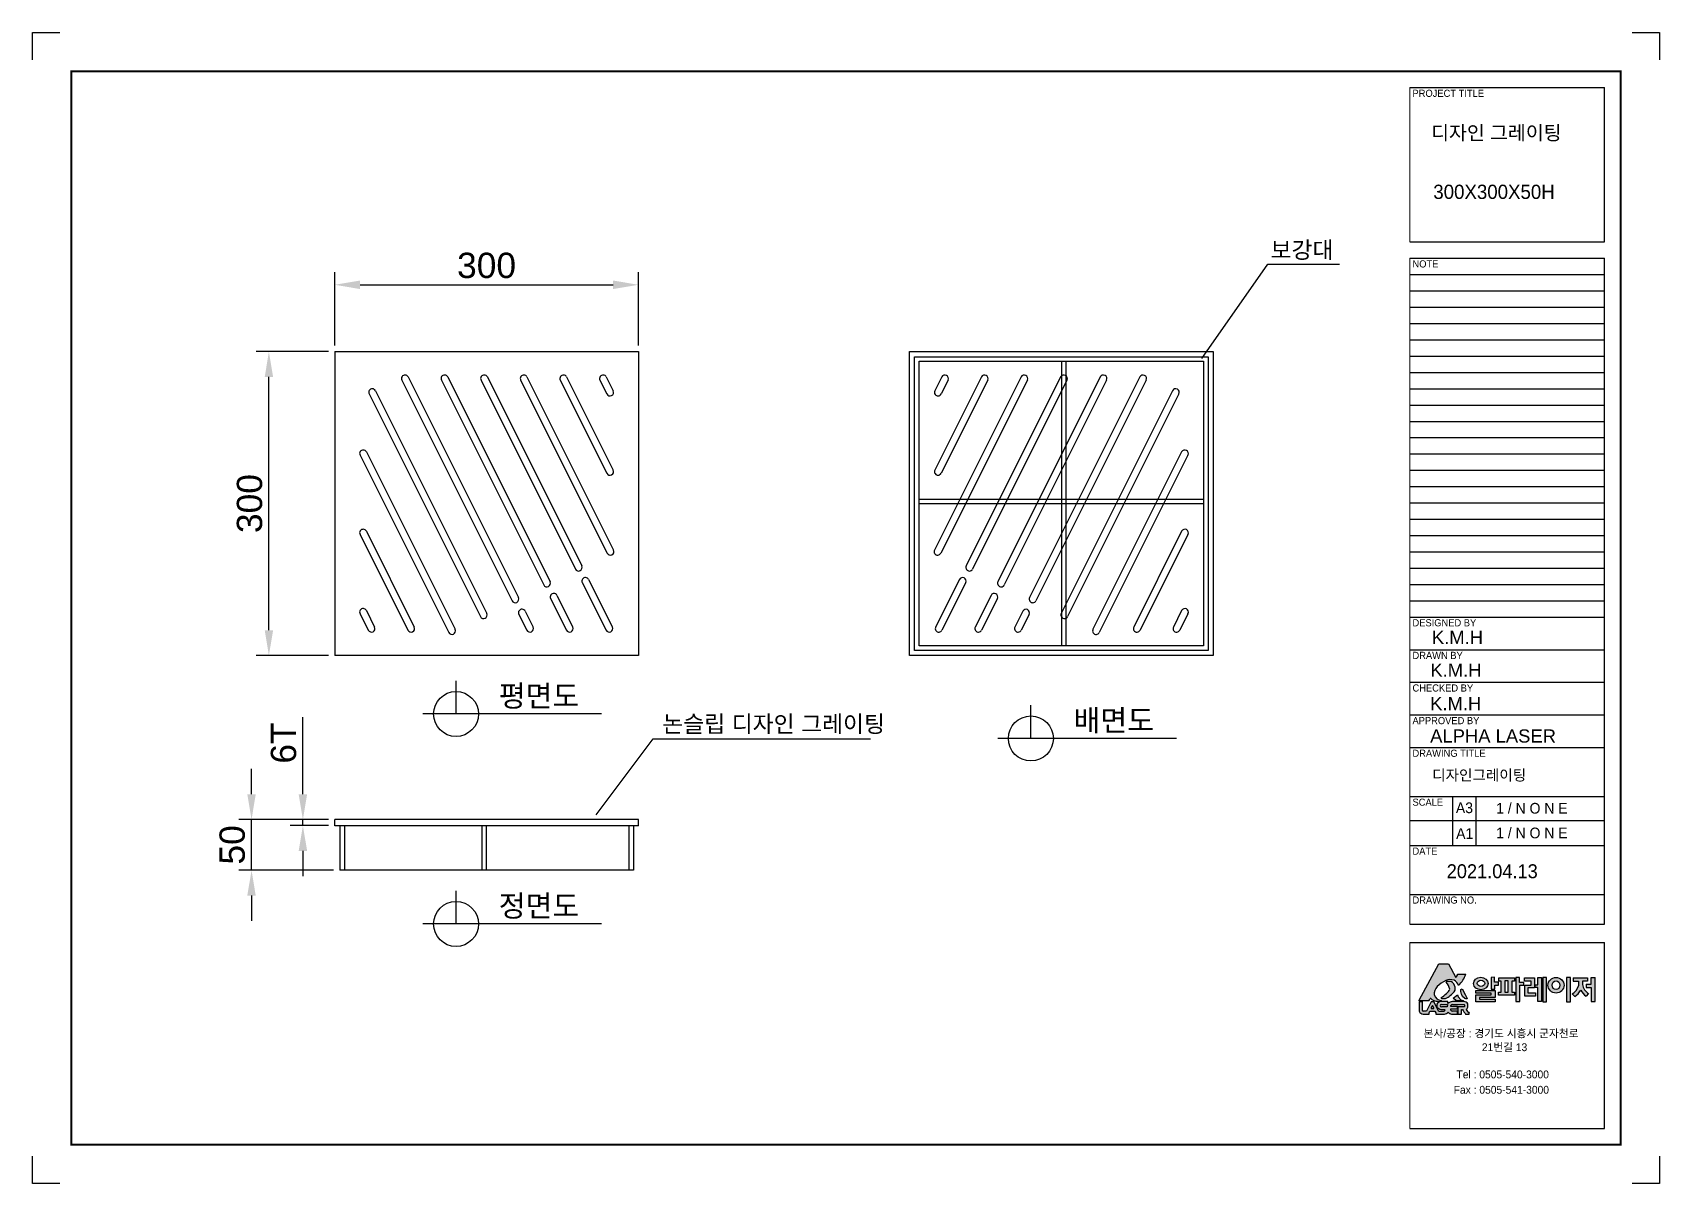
# Model space of a CAD drawing. Header units: millimetres. Extents: x 5919 to 7526, y 1395 to 2531.
import ezdxf
from ezdxf.enums import TextEntityAlignment as Align

# ---------------------------------------------------------------- set-up
doc = ezdxf.new("R2010")
doc.units = ezdxf.units.MM
for name, color, linetype in [('LAYOUT', 7, 'Continuous'), ('TEXT', 7, 'Continuous'), ('압연강', 40, 'Continuous')]:
    doc.layers.add(name, color=color, linetype=linetype)
doc.styles.add('H', font='')
doc.styles.get("Standard").update_dxf_attribs({"font": 'arial.ttf'})
doc.styles.get('H').set_extended_font_data('Dotum')
doc.dimstyles.new('ISO-25', dxfattribs={"dimscale": 10, "dimtxt": 2.5, "dimasz": 2.5, "dimexe": 1.25, "dimexo": 0.625, "dimtad": 1, "dimtxsty": 'Standard', "dimcen": 2.5, "dimadec": 0, "dimazin": 0, "dimtfac": 1, "dimtmove": 0, "dimatfit": 3, "dimfxl": 0, "dimarcsym": 0})

# ---------------------------------------------------------------- blocks, each defined once
blk = doc.blocks.new('*D4')
at = {"color": 0, "lineweight": -2, "transparency": 16777216}
for p, q in [((6135.6, 1778.8), (6135.6, 1803.8)), ((6211.5, 1753.8), (6123.1, 1753.8)), ((6135.6, 1703.8), (6135.6, 1753.8)), ((6216.5, 1703.8), (6123.1, 1703.8)), ((6135.6, 1678.8), (6135.6, 1653.8))]:
    blk.add_line(p, q, dxfattribs=at)
at = {"color": 0, "transparency": 16777216}
for points in [[(6131.4, 1778.8), (6139.7, 1778.8), (6135.6, 1753.8)], [(6131.4, 1678.8), (6139.7, 1678.8), (6135.6, 1703.8)]]:
    blk.add_solid(points, dxfattribs=at)
at = {"layer": 'Defpoints', "color": 0, "transparency": 16777216}
for p in [(6135.6, 1753.8), (6217.7, 1753.8), (6222.7, 1703.8)]:
    blk.add_point(p, dxfattribs=at)
at = {"color": 0, "transparency": 16777216, "insert": (6116.6, 1728.8), "char_height": 25, "attachment_point": 5, "rotation": 90}
blk.add_mtext('50', dxfattribs=at)
blk = doc.blocks.new('*D5')
at = {"color": 0, "lineweight": -2, "transparency": 16777216}
for p, q in [((6186.3, 1778.8), (6186.3, 1855)), ((6211.5, 1753.8), (6173.8, 1753.8)), ((6186.3, 1747.8), (6186.3, 1753.8)), ((6211.5, 1747.8), (6173.8, 1747.8)), ((6186.3, 1722.8), (6186.3, 1697.8))]:
    blk.add_line(p, q, dxfattribs=at)
at = {"color": 0, "transparency": 16777216}
for points in [[(6182.1, 1778.8), (6190.5, 1778.8), (6186.3, 1753.8)], [(6182.1, 1722.8), (6190.5, 1722.8), (6186.3, 1747.8)]]:
    blk.add_solid(points, dxfattribs=at)
at = {"layer": 'Defpoints', "color": 0, "transparency": 16777216}
for p in [(6186.3, 1753.8), (6217.7, 1753.8), (6217.7, 1747.8)]:
    blk.add_point(p, dxfattribs=at)
at = {"color": 0, "transparency": 16777216, "insert": (6167.3, 1829.4), "char_height": 25, "attachment_point": 5, "rotation": 90}
blk.add_mtext('6T', dxfattribs=at)
blk = doc.blocks.new('*D6')
at = {"color": 0, "lineweight": -2, "transparency": 16777216}
for p, q in [((6211.5, 2215.8), (6140.2, 2215.8)), ((6152.7, 1940.8), (6152.7, 2190.8)), ((6211.5, 1915.8), (6140.2, 1915.8))]:
    blk.add_line(p, q, dxfattribs=at)
at = {"color": 0, "transparency": 16777216}
for points in [[(6148.6, 2190.8), (6156.9, 2190.8), (6152.7, 2215.8)], [(6148.6, 1940.8), (6156.9, 1940.8), (6152.7, 1915.8)]]:
    blk.add_solid(points, dxfattribs=at)
at = {"layer": 'Defpoints', "color": 0, "transparency": 16777216}
for p in [(6152.7, 2215.8), (6217.7, 2215.8), (6217.7, 1915.8)]:
    blk.add_point(p, dxfattribs=at)
at = {"color": 0, "transparency": 16777216, "insert": (6133.7, 2065.8), "char_height": 25, "attachment_point": 5, "rotation": 90}
blk.add_mtext('300', dxfattribs=at)
blk = doc.blocks.new('*D7')
at = {"color": 0, "lineweight": -2, "transparency": 16777216}
for p, q in [((6217.7, 2222), (6217.7, 2294.3)), ((6242.7, 2281.8), (6492.7, 2281.8)), ((6517.7, 2222), (6517.7, 2294.3))]:
    blk.add_line(p, q, dxfattribs=at)
at = {"color": 0, "transparency": 16777216}
for points in [[(6242.7, 2286), (6242.7, 2277.6), (6217.7, 2281.8)], [(6492.7, 2286), (6492.7, 2277.6), (6517.7, 2281.8)]]:
    blk.add_solid(points, dxfattribs=at)
at = {"layer": 'Defpoints', "color": 0, "transparency": 16777216}
for p in [(6517.7, 2281.8), (6217.7, 2215.8), (6517.7, 2215.8)]:
    blk.add_point(p, dxfattribs=at)
at = {"color": 0, "transparency": 16777216, "insert": (6367.7, 2300.8), "char_height": 25, "attachment_point": 5}
blk.add_mtext('300', dxfattribs=at)

msp = doc.modelspace()

# ---------------------------------------------------------------- hatches: boundary and pattern name
h = msp.add_hatch(color=256)
h.dxf.hatch_style = 1
h.set_gradient(color1=(255, 0, 0), color2=(255, 159, 127), tint=1)
h.paths.add_polyline_path([(7288.92, 1575.654), (7288.88, 1574.881), (7298.204, 1574.881, 0.21428371), (7299.55, 1577.02, -0.65582827), (7300.192, 1577.198, 0.18566975), (7305.731, 1574.681, 0.14885116), (7310.517, 1574.668, 0.40417411), (7310.655, 1575.191, -0.31673285), (7303.769, 1580.616, -0.22153353), (7306.557, 1588.883, -0.10506606), (7315.166, 1594.881, -0.18522871), (7323.2, 1595.146, -0.19606385), (7327.747, 1590.118, 0.14159657), (7334.78, 1601.187), (7326.777, 1601.27), (7326.612, 1600.195), (7326.005, 1599.202), (7325.066, 1597.961), (7317.81, 1611.421), (7308.088, 1611.501)])
h.paths.add_polyline_path([(7315.718, 1582.233, -0.08302958), (7310.357, 1578.008, 0.23003429), (7310.908, 1577.216, 0.02120436), (7314.893, 1577.259, 0.13784813), (7319.441, 1579.989, 0.05763819), (7324.315, 1585.335, 0.06043638), (7324.262, 1588.428, 0.2375005), (7320.271, 1593.858), (7315.605, 1593.858), (7315.605, 1593.172, -0.12118266), (7319.01, 1586.245, -0.13516742)], flags=17)
h.paths.add_polyline_path([(7327.275, 1578.68), (7326.496, 1580.788), (7322.478, 1577.537, 0.04437814), (7326.024, 1574.697), (7332.118, 1574.943), (7332.118, 1575.188), (7329.973, 1575.88)], flags=17)
h.paths.add_polyline_path([(7331.116, 1580.221), (7331.744, 1579.182), (7333.737, 1577.148), (7334.93, 1576.675), (7336.289, 1576.675), (7336.275, 1577.185), (7334.109, 1581.238), (7331.146, 1586.713), (7329.848, 1586.01), (7329.848, 1584.122), (7330.769, 1581.595)])
h.paths.add_polyline_path([(7293.075, 1564.695, -0.41915539), (7291.846, 1565.82), (7291.846, 1574.111), (7288.865, 1574.111), (7288.865, 1564.552, 0.25445661), (7292.834, 1561.597), (7298.599, 1561.597), (7298.599, 1563.087), (7299.456, 1564.648), (7304.276, 1564.648), (7305.383, 1563.13), (7305.383, 1561.597), (7313.885, 1561.597, 0.1904791), (7317.358, 1563.661, 0.14773497), (7320.788, 1561.747), (7326.579, 1561.747), (7326.579, 1564.691), (7321.257, 1564.691, -0.05244857), (7319.952, 1565.616), (7319.952, 1566.994), (7326.49, 1566.994), (7326.49, 1569.229), (7319.93, 1569.229), (7319.93, 1570.224, -0.04476099), (7321.646, 1571.244), (7333.116, 1571.244, -0.64883607), (7333.359, 1569.018), (7327.124, 1569.018), (7327.124, 1561.66), (7330.466, 1561.66), (7330.466, 1566.434), (7331.608, 1566.434, 0.01692036), (7334.587, 1561.686), (7338.152, 1561.686), (7338.152, 1562.642, -0.02431798), (7335.294, 1566.356, 0.06490835), (7336.935, 1568.522), (7336.935, 1571.842, 0.2290019), (7333.24, 1574.245), (7321.67, 1574.245, 0.12700309), (7317.162, 1572.181), (7317.162, 1574.041), (7309.936, 1574.041, 0.22688985), (7306.335, 1571.484), (7306.335, 1568.753, 0.19348323), (7310.266, 1566.303), (7313.78, 1566.303, 0.03004557), (7314.456, 1565.578, 0.13671569), (7313.273, 1564.485), (7308.241, 1564.485), (7303.28, 1573.861), (7300.617, 1573.861), (7296.092, 1564.695)])
h.paths.add_polyline_path([(7300.731, 1567.213), (7300.731, 1568.163), (7301.847, 1570.375), (7303.201, 1568.047), (7303.201, 1567.213)], flags=16)
h.paths.add_polyline_path([(7310.58, 1571.247), (7316.625, 1571.264), (7316.364, 1568.792), (7310.802, 1568.792, -0.92495809)], flags=16)
edge = h.paths.add_edge_path()
edge.add_ellipse((7349.746, 1591.925), major_axis=(-7.233, -0.098), ratio=0.85059813, start_angle=0, end_angle=360)
edge = h.paths.add_edge_path(flags=16)
edge.add_ellipse((7349.844, 1592.05), major_axis=(-3.673, 0), ratio=0.84336764, start_angle=0, end_angle=360)
h.paths.add_polyline_path([(7363.868, 1585.206), (7344.871, 1585.206), (7344.752, 1582.275), (7359.847, 1582.275), (7359.847, 1580.756), (7344.804, 1580.756), (7344.804, 1573.931), (7363.813, 1573.931), (7363.813, 1576.619), (7348.458, 1576.619), (7348.458, 1578.074), (7363.868, 1578.074)])
h.paths.add_polyline_path([(7359.789, 1586.314), (7363.532, 1586.314), (7363.532, 1590.361), (7367.164, 1590.361), (7367.164, 1593.152), (7363.253, 1593.152), (7363.253, 1598.092), (7359.789, 1598.036)])
h.paths.add_polyline_path([(7369.768, 1594.37), (7369.768, 1583.553), (7367.001, 1583.553), (7367.001, 1580.369), (7383.047, 1580.369), (7383.047, 1583.525), (7380.167, 1583.525), (7380.167, 1594.375), (7382.935, 1594.375), (7382.935, 1597.559), (7367.56, 1597.559), (7367.392, 1594.37)])
h.paths.add_polyline_path([(7373.346, 1594.565), (7376.757, 1594.481), (7376.757, 1583.533), (7373.346, 1583.533)], flags=16)
h.paths.add_polyline_path([(7387.806, 1592.877), (7387.806, 1597.836), (7384.362, 1598.015), (7384.362, 1574.067), (7388.074, 1574.067), (7388.074, 1590.241), (7392.143, 1590.241), (7392.143, 1592.877)])
h.paths.add_polyline_path([(7396.283, 1587.685), (7402.856, 1587.685), (7402.856, 1597.577), (7392.871, 1597.577), (7392.899, 1594.386), (7399.331, 1594.386), (7399.331, 1590.186), (7393.038, 1590.186), (7393.038, 1579.316), (7403.807, 1579.316), (7403.807, 1582.641), (7396.283, 1582.641)])
h.paths.add_polyline_path([(7406.05, 1574.033), (7409.714, 1574.033), (7409.714, 1597.976), (7406.077, 1597.976), (7406.077, 1590.759), (7403.391, 1590.759), (7403.347, 1587.983), (7406.05, 1587.983)])
h.paths.add_polyline_path([(7411.097, 1574.005), (7414.409, 1574.005), (7414.409, 1597.798), (7411.097, 1597.798)])
edge = h.paths.add_edge_path()
edge.add_ellipse((7423.945, 1590.221), major_axis=(-7.923, 0), ratio=0.97440093, start_angle=0, end_angle=360)
edge = h.paths.add_edge_path(flags=16)
edge.add_ellipse((7423.973, 1590.221), major_axis=(0, -4.336), ratio=0.89757008, start_angle=0, end_angle=360)
h.paths.add_polyline_path([(7434.25, 1573.916), (7438.236, 1573.916), (7438.236, 1597.944), (7434.25, 1597.908)])
h.paths.add_polyline_path([(7448.436, 1585.4, 0.12138521), (7453.863, 1579.348), (7456.127, 1581.995, -0.19692761), (7450.008, 1590.949), (7450.008, 1594.36), (7455.102, 1594.36), (7455.102, 1597.594), (7441.006, 1597.594), (7441.006, 1594.43), (7446.139, 1594.43), (7446.139, 1589.603, -0.18109708), (7439.913, 1581.715), (7442.483, 1579.103, 0.10922561)])
h.paths.add_polyline_path([(7462.519, 1597.984), (7458.732, 1597.984), (7458.732, 1591.185), (7453.737, 1591.185), (7453.737, 1588.053), (7458.658, 1588.053), (7458.658, 1574.123), (7462.519, 1574.123)])

# ---------------------------------------------------------------- linework, layer by layer
for p, q in [((5919.278, 2530.828), (5946.332, 2530.828)), ((5919.278, 2503.774), (5919.278, 2530.828)), ((7499.069, 2530.828), (7526.123, 2530.828)), ((7526.123, 2530.828), (7526.123, 2503.774)), ((7279.627, 2476.466), (7471.761, 2476.466)), ((7471.761, 2324.112), (7471.761, 2476.466)), ((7279.627, 2324.112), (7471.761, 2324.112)), ((7279.627, 2308.009), (7471.761, 2308.009)), ((7471.761, 1650.457), (7471.761, 2308.009)), ((7279.627, 2291.905), (7471.761, 2291.905)), ((7279.627, 2275.801), (7471.761, 2275.801)), ((7279.627, 2259.698), (7471.761, 2259.698)), ((7279.627, 2243.594), (7471.761, 2243.594)), ((7279.627, 2227.491), (7471.761, 2227.491)), ((6217.727, 2215.786), (6517.727, 2215.786)), ((6217.727, 2215.786), (6217.727, 1915.786)), ((6517.727, 2215.786), (6517.727, 1915.786)), ((6935.449, 2206.286), (6935.449, 1925.286)), ((6939.949, 2206.286), (6939.949, 1925.286)), ((7279.627, 2211.387), (7471.761, 2211.387)), ((7279.627, 2195.283), (7471.761, 2195.283)), ((7279.627, 2179.18), (7471.761, 2179.18)), ((7279.627, 2163.076), (7471.761, 2163.076)), ((7279.627, 2146.973), (7471.761, 2146.973)), ((7279.627, 2130.869), (7471.761, 2130.869)), ((7279.627, 2114.766), (7471.761, 2114.766)), ((7279.627, 2098.662), (7471.761, 2098.662)), ((7279.627, 2082.558), (7471.761, 2082.558)), ((6794.949, 2070.286), (7075.949, 2070.286)), ((6794.949, 2065.786), (7075.949, 2065.786)), ((7279.627, 2066.455), (7471.761, 2066.455)), ((7279.627, 2050.351), (7471.761, 2050.351)), ((7279.627, 2034.248), (7471.761, 2034.248)), ((7279.627, 2018.144), (7471.761, 2018.144)), ((7279.627, 2002.04), (7471.761, 2002.04)), ((7279.627, 1985.937), (7471.761, 1985.937)), ((7279.627, 1969.833), (7471.761, 1969.833)), ((7279.627, 1953.73), (7471.761, 1953.73)), ((6517.727, 1915.786), (6217.727, 1915.786)), ((7279.627, 1921.523), (7471.761, 1921.523)), ((6337.594, 1858.046), (6337.594, 1890.817)), ((7279.627, 1889.315), (7471.761, 1889.315)), ((6905.316, 1833.894), (6905.316, 1866.665)), ((6481.236, 1858.046), (6304.823, 1858.046)), ((7279.627, 1857.108), (7471.761, 1857.108)), ((7048.958, 1833.894), (6872.545, 1833.894)), ((7279.627, 1824.901), (7471.761, 1824.901)), ((7279.627, 1776.59), (7471.761, 1776.59)), ((7321.742, 1776.59), (7321.742, 1728.279)), ((7344.836, 1776.59), (7344.836, 1728.279)), ((6517.727, 1753.754), (6217.727, 1753.754)), ((6217.727, 1747.754), (6217.727, 1753.754)), ((6517.727, 1747.754), (6517.727, 1753.754)), ((7471.761, 1752.435), (7279.627, 1752.435)), ((6517.727, 1747.754), (6217.727, 1747.754)), ((6222.727, 1747.754), (6222.727, 1703.754)), ((6227.227, 1747.754), (6227.227, 1703.754)), ((6363.227, 1703.754), (6363.227, 1747.754)), ((6367.727, 1703.754), (6367.727, 1747.754)), ((6508.227, 1747.754), (6508.227, 1703.754)), ((6512.727, 1747.754), (6512.727, 1703.754)), ((7279.627, 1728.279), (7471.761, 1728.279)), ((6512.727, 1703.754), (6222.727, 1703.754)), ((6337.594, 1650.726), (6337.594, 1683.497)), ((7279.627, 1679.969), (7471.761, 1679.969)), ((6481.236, 1650.726), (6304.823, 1650.726)), ((7279.627, 1650.457), (7471.761, 1650.457)), ((7279.627, 1632.472), (7471.761, 1632.472)), ((7471.761, 1448.92), (7471.761, 1632.472)), ((7288.92, 1575.654), (7308.088, 1611.501)), ((7308.088, 1611.501), (7317.81, 1611.421)), ((7317.81, 1611.421), (7325.066, 1597.961)), ((7320.271, 1593.858), (7315.605, 1593.858)), ((7315.605, 1593.858), (7315.605, 1593.172)), ((7325.066, 1597.961), (7326.005, 1599.202)), ((7326.005, 1599.202), (7326.612, 1600.195)), ((7326.612, 1600.195), (7326.777, 1601.27)), ((7326.777, 1601.27), (7334.78, 1601.187)), ((7363.253, 1598.092), (7359.789, 1598.036)), ((7359.789, 1598.036), (7359.789, 1586.314)), ((7363.253, 1593.152), (7363.253, 1598.092)), ((7367.164, 1593.152), (7363.253, 1593.152)), ((7367.164, 1590.361), (7367.164, 1593.152)), ((7367.392, 1594.37), (7367.56, 1597.559)), ((7369.768, 1594.37), (7367.392, 1594.37)), ((7367.56, 1597.559), (7382.935, 1597.559)), ((7369.768, 1583.553), (7369.768, 1594.37)), ((7373.346, 1594.565), (7373.346, 1583.533)), ((7376.757, 1594.481), (7373.346, 1594.565)), ((7376.757, 1583.533), (7376.757, 1594.481)), ((7382.935, 1594.375), (7380.167, 1594.375)), ((7380.167, 1594.375), (7380.167, 1583.525)), ((7382.935, 1597.559), (7382.935, 1594.375)), ((7384.362, 1598.015), (7384.362, 1574.067)), ((7387.806, 1597.836), (7384.362, 1598.015)), ((7387.806, 1592.877), (7387.806, 1597.836)), ((7392.143, 1592.877), (7387.806, 1592.877)), ((7392.143, 1590.241), (7392.143, 1592.877)), ((7392.871, 1597.577), (7402.856, 1597.577)), ((7392.899, 1594.386), (7392.871, 1597.577)), ((7399.331, 1594.386), (7392.899, 1594.386)), ((7399.331, 1590.186), (7399.331, 1594.386)), ((7402.856, 1597.577), (7402.856, 1587.685)), ((7406.077, 1590.759), (7406.077, 1597.976)), ((7406.077, 1597.976), (7409.714, 1597.976)), ((7409.714, 1597.976), (7409.714, 1574.033)), ((7411.097, 1597.798), (7411.097, 1574.005)), ((7414.409, 1597.798), (7411.097, 1597.798)), ((7414.409, 1574.005), (7414.409, 1597.798)), ((7438.236, 1597.944), (7434.25, 1597.908)), ((7434.25, 1597.908), (7434.25, 1573.916)), ((7438.236, 1573.916), (7438.236, 1597.944)), ((7441.006, 1597.594), (7455.102, 1597.594)), ((7441.006, 1597.594), (7441.006, 1594.43)), ((7441.006, 1594.43), (7446.139, 1594.43)), ((7446.139, 1594.43), (7446.139, 1589.603)), ((7455.102, 1594.36), (7450.008, 1594.36)), ((7450.008, 1594.36), (7450.008, 1590.949)), ((7453.737, 1591.185), (7453.737, 1588.053)), ((7453.737, 1591.185), (7458.732, 1591.185)), ((7455.102, 1597.594), (7455.102, 1594.36)), ((7458.732, 1591.185), (7458.732, 1597.984)), ((7458.732, 1597.984), (7462.519, 1597.984)), ((7462.519, 1574.123), (7462.519, 1597.984)), ((7288.88, 1574.881), (7288.92, 1575.654)), ((7298.204, 1574.881), (7288.88, 1574.881)), ((7322.478, 1577.537), (7326.496, 1580.788)), ((7332.118, 1574.943), (7326.024, 1574.697)), ((7326.496, 1580.788), (7327.275, 1578.68)), ((7327.275, 1578.68), (7329.973, 1575.88)), ((7329.848, 1586.01), (7331.146, 1586.713)), ((7329.848, 1584.122), (7329.848, 1586.01)), ((7330.769, 1581.595), (7329.848, 1584.122)), ((7329.973, 1575.88), (7332.118, 1575.188)), ((7331.116, 1580.221), (7330.769, 1581.595)), ((7331.744, 1579.182), (7331.116, 1580.221)), ((7331.167, 1586.675), (7334.109, 1581.238)), ((7333.737, 1577.148), (7331.744, 1579.182)), ((7332.118, 1575.188), (7332.118, 1574.943)), ((7334.93, 1576.675), (7333.737, 1577.148)), ((7334.109, 1581.238), (7336.275, 1577.185)), ((7336.289, 1576.675), (7334.93, 1576.675)), ((7336.275, 1577.185), (7336.289, 1576.675)), ((7344.752, 1582.275), (7344.871, 1585.206)), ((7359.847, 1582.275), (7344.752, 1582.275)), ((7344.804, 1573.931), (7344.804, 1580.756)), ((7344.804, 1580.756), (7359.847, 1580.756)), ((7344.871, 1585.206), (7363.868, 1585.206)), ((7363.868, 1578.074), (7348.458, 1578.074)), ((7348.458, 1578.074), (7348.458, 1576.619)), ((7348.458, 1576.619), (7363.813, 1576.619)), ((7359.789, 1586.314), (7363.532, 1586.314)), ((7359.847, 1580.756), (7359.847, 1582.275)), ((7363.532, 1586.314), (7363.532, 1590.361)), ((7363.532, 1590.361), (7367.164, 1590.361)), ((7363.813, 1576.619), (7363.813, 1573.931)), ((7363.868, 1585.206), (7363.868, 1578.074)), ((7367.001, 1580.369), (7367.001, 1583.553)), ((7367.001, 1583.553), (7369.768, 1583.553)), ((7383.047, 1580.369), (7367.001, 1580.369)), ((7373.346, 1583.533), (7376.757, 1583.533)), ((7380.167, 1583.525), (7383.047, 1583.525)), ((7383.047, 1583.525), (7383.047, 1580.369)), ((7388.074, 1574.067), (7388.074, 1590.241)), ((7388.074, 1590.241), (7392.143, 1590.241)), ((7393.038, 1579.316), (7393.038, 1590.186)), ((7393.038, 1590.186), (7399.331, 1590.186)), ((7403.807, 1579.316), (7393.038, 1579.316)), ((7402.856, 1587.685), (7396.283, 1587.685)), ((7396.283, 1587.685), (7396.283, 1582.641)), ((7396.283, 1582.641), (7403.807, 1582.641)), ((7403.347, 1587.983), (7403.391, 1590.759)), ((7406.05, 1587.983), (7403.347, 1587.983)), ((7403.391, 1590.759), (7406.077, 1590.759)), ((7403.807, 1582.641), (7403.807, 1579.316)), ((7406.05, 1574.033), (7406.05, 1587.983)), ((7439.913, 1581.715), (7442.483, 1579.103)), ((7453.737, 1588.053), (7458.658, 1588.053)), ((7456.127, 1581.995), (7453.863, 1579.348)), ((7458.658, 1588.053), (7458.658, 1574.123)), ((7288.865, 1574.111), (7291.846, 1574.111)), ((7288.865, 1574.111), (7288.865, 1564.552)), ((7291.846, 1574.111), (7291.846, 1565.82)), ((7292.834, 1561.597), (7298.599, 1561.597)), ((7296.092, 1564.695), (7292.952, 1564.695)), ((7300.617, 1573.861), (7296.092, 1564.695)), ((7298.599, 1563.087), (7299.456, 1564.648)), ((7298.599, 1561.597), (7298.599, 1563.087)), ((7299.456, 1564.648), (7304.276, 1564.648)), ((7303.28, 1573.861), (7300.617, 1573.861)), ((7301.847, 1570.375), (7300.731, 1568.163)), ((7300.731, 1568.163), (7300.731, 1567.213)), ((7300.731, 1567.213), (7303.201, 1567.213)), ((7303.201, 1568.047), (7301.847, 1570.375)), ((7303.201, 1567.213), (7303.201, 1568.047)), ((7308.241, 1564.485), (7303.28, 1573.861)), ((7304.276, 1564.648), (7305.383, 1563.13)), ((7305.383, 1563.13), (7305.383, 1561.597)), ((7305.383, 1561.597), (7313.885, 1561.597)), ((7306.335, 1571.484), (7306.335, 1568.753)), ((7313.273, 1564.485), (7308.241, 1564.485)), ((7317.162, 1574.041), (7309.936, 1574.041)), ((7310.266, 1566.303), (7313.78, 1566.303)), ((7310.58, 1571.247), (7316.625, 1571.264)), ((7316.364, 1568.792), (7310.771, 1568.792)), ((7316.625, 1571.264), (7316.364, 1568.792)), ((7317.162, 1572.181), (7317.162, 1574.041)), ((7319.93, 1569.229), (7319.93, 1570.224)), ((7326.49, 1569.229), (7319.93, 1569.229)), ((7319.952, 1565.616), (7319.952, 1566.994)), ((7319.952, 1566.994), (7326.49, 1566.994)), ((7320.788, 1561.747), (7326.579, 1561.747)), ((7326.579, 1564.691), (7321.257, 1564.691)), ((7321.646, 1571.244), (7333.116, 1571.244)), ((7333.24, 1574.245), (7321.67, 1574.245)), ((7326.49, 1566.994), (7326.49, 1569.229)), ((7326.579, 1561.747), (7326.579, 1564.691)), ((7333.359, 1569.018), (7327.124, 1569.018)), ((7327.124, 1569.018), (7327.124, 1561.66)), ((7327.124, 1561.66), (7330.466, 1561.66)), ((7330.466, 1561.66), (7330.466, 1566.434)), ((7330.466, 1566.434), (7331.608, 1566.434)), ((7334.587, 1561.686), (7338.152, 1561.686)), ((7336.935, 1568.522), (7336.935, 1571.842)), ((7338.152, 1561.686), (7338.152, 1562.642)), ((7363.813, 1573.931), (7344.804, 1573.931)), ((7384.362, 1574.067), (7388.074, 1574.067)), ((7409.714, 1574.033), (7406.05, 1574.033)), ((7411.097, 1574.005), (7414.409, 1574.005)), ((7434.25, 1573.916), (7438.236, 1573.916)), ((7458.658, 1574.123), (7462.519, 1574.123)), ((7279.627, 1448.92), (7471.761, 1448.92)), ((5919.278, 1394.559), (5919.278, 1421.613)), ((7526.123, 1421.613), (7526.123, 1394.559)), ((5946.332, 1394.559), (5919.278, 1394.559)), ((7526.123, 1394.559), (7499.069, 1394.559))]:
    msp.add_line(p, q)
at = {"color": 0, "lineweight": 20}
for p, q in [((7279.627, 2324.112), (7279.627, 2476.466)), ((7279.627, 1650.457), (7279.627, 2308.009)), ((7279.627, 1448.92), (7279.627, 1632.472))]:
    msp.add_line(p, q, dxfattribs=at)
at = {"color": 4}
for p, q in [((7074.084, 2208.865), (7139.479, 2302.066)), ((7139.479, 2302.066), (7210.001, 2302.066)), ((6476.034, 1758.435), (6532.122, 1833.508)), ((6532.122, 1833.508), (6746.825, 1833.508))]:
    msp.add_line(p, q, dxfattribs=at)
for points in [[(6785.449, 1915.786), (6785.449, 2215.786), (7085.449, 2215.786), (7085.449, 1915.786)], [(6790.449, 1920.786), (6790.449, 2210.786), (7080.449, 2210.786), (7080.449, 1920.786)], [(6794.949, 1925.286), (6794.949, 2206.286), (7075.949, 2206.286), (7075.949, 1925.286)]]:
    msp.add_lwpolyline(points, close=True)
for centre in [(6337.594, 1858.046), (6905.316, 1833.894), (6337.594, 1650.726)]:
    msp.add_circle(centre, 22.209)
for centre, radius, start, end in [((7324.977, 1571.624), 25.242, 112.874191, 136.864774), ((7319.528, 1584.542), 11.221, 70.897875, 112.875146), ((7303.228, 1582.787), 16.157, 12.360482, 39.998737), ((7316.874, 1587.178), 7.493, 9.603428, 63.04441), ((7319.309, 1587.057), 8.976, 19.937496, 64.30917), ((7312.111, 1607.821), 23.62, 311.450856, 343.688092), ((7463.994, 1593.939), 14.302, 192.066379, 236.628652), ((7296.496, 1577.45), 3.084, 303.622917, 352.00729), ((7299.91, 1576.97), 0.363, 38.969526, 171.952327), ((7306.234, 1583.141), 8.475, 224.525084, 266.598355), ((7300.192, 1577.198), 2.884843297579209e-13, 41.27589, 185.355825), ((7314.034, 1581.757), 10.328, 136.374935, 186.339734), ((7311.064, 1582.794), 7.614, 196.62086, 266.919681), ((7306.557, 1588.883), 3.772487389142044e-13, 159.499335, 330.642246), ((7310.315, 1575.001), 0.389, 270.941248, 29.231829), ((7300.407, 1596.151), 20.692, 298.744002, 317.729432), ((7311.449, 1578.178), 1.104, 188.84762, 240.666143), ((7312.392, 1624.207), 47.015, 268.191046, 273.049999), ((7312.309, 1586.714), 9.802, 285.284059, 316.678667), ((7310.078, 1590.217), 9.775, 305.237908, 336.029381), ((7298.769, 1603.735), 31.483, 311.040269, 324.23537), ((7340.22, 1596.05), 25.642, 226.21908, 236.38313), ((7311.538, 1586.664), 12.846, 354.060111, 7.894282), ((7432.495, 1593.972), 14.327, 301.183897, 342.243286), ((7431.219, 1595.714), 20.07, 304.144287, 329.078111), ((7463.431, 1593.387), 16.99, 208.042123, 235.726125), ((7293.564, 1566.722), 5.176, 204.778695, 261.883955), ((7293.014, 1565.862), 1.168, 182.061918, 266.973053), ((7308.145, 1582.534), 8.216, 252.915246, 285.363177), ((7310.807, 1569), 5.116, 99.810014, 150.943632), ((7311.348, 1572.417), 6.209, 216.162997, 259.964855), ((7310.786, 1570.028), 1.236, 99.63864, 269.291235), ((7315.827, 1562.909), 3.001, 117.182533, 148.322406), ((7320.141, 1571.561), 8.253, 219.576346, 226.460213), ((7313.011, 1567.022), 5.495, 279.151715, 322.289549), ((7323.412, 1564.482), 9.917, 100.116137, 129.068103), ((7322.24, 1568.381), 6.791, 224.033536, 257.648747), ((7326.474, 1561.169), 11.171, 115.603417, 125.855038), ((7325.001, 1571.357), 7.646, 228.666746, 240.676069), ((7403.23, 1608.062), 82.84, 210.165655, 214.043147), ((7332.741, 1570.077), 1.226, 300.282236, 72.190083), ((7332.602, 1569.221), 5.064, 31.170272, 82.764029), ((7327.808, 1573.733), 10.51, 315.418233, 330.273293), ((7374.879, 1593.868), 48.207, 214.798961, 220.371132)]:
    msp.add_arc(centre, radius, start, end)
for centre, major_axis, ratio in [((7349.746, 1591.925), (-7.233, -0.098), 0.85059813), ((7349.844, 1592.05), (-3.673, 0), 0.84336764), ((7423.945, 1590.221), (-7.923, 0), 0.97440093), ((7423.973, 1590.221), (0, -4.336), 0.89757008)]:
    msp.add_ellipse(centre, major_axis=major_axis, ratio=ratio)
at = {"layer": 'LAYOUT'}
for p, q in [((7487.865, 2492.57), (7014.419, 2492.57)), ((7487.865, 2386.286), (7487.865, 2492.57)), ((7487.865, 1432.817), (7487.865, 1604.979)), ((5957.536, 1478.727), (5957.536, 1432.817)), ((7047.895, 1432.817), (7487.865, 1432.817))]:
    msp.add_line(p, q, dxfattribs=at)
at = {"layer": 'LAYOUT', "const_width": 1.913}
msp.add_lwpolyline([(5957.536, 1432.817), (7487.865, 1432.817), (7487.865, 2492.57), (5957.536, 2492.57)], close=True, dxfattribs=at)
at = {"layer": '압연강'}
for p, q in [((6283.973, 2187.655), (6392.888, 1969.825)), ((6290.234, 2190.786), (6399.149, 1972.956)), ((6323.104, 2187.655), (6424.193, 1985.478)), ((6329.365, 2190.786), (6430.454, 1988.608)), ((6362.235, 2187.655), (6455.498, 2001.13)), ((6368.496, 2190.786), (6461.759, 2004.261)), ((6401.367, 2187.655), (6486.803, 2016.783)), ((6407.628, 2190.786), (6493.064, 2019.913)), ((6440.498, 2187.655), (6486.466, 2095.719)), ((6446.759, 2190.786), (6492.727, 2098.849)), ((6479.629, 2187.655), (6486.466, 2173.981)), ((6485.89, 2190.786), (6492.727, 2177.112)), ((6895.549, 2190.786), (6810.112, 2019.913)), ((6856.418, 2190.786), (6810.449, 2098.849)), ((6817.286, 2190.786), (6810.449, 2177.112)), ((6901.81, 2187.655), (6816.373, 2016.783)), ((6862.679, 2187.655), (6816.71, 2095.719)), ((6823.547, 2187.655), (6816.71, 2173.981)), ((6934.68, 2190.786), (6841.417, 2004.261)), ((6940.941, 2187.655), (6847.678, 2001.13)), ((6973.811, 2190.786), (6872.722, 1988.608)), ((6980.072, 2187.655), (6878.983, 1985.478)), ((7012.942, 2190.786), (6904.027, 1972.956)), ((7019.203, 2187.655), (6910.288, 1969.825)), ((6251.645, 2174.048), (6361.583, 1954.173)), ((6257.906, 2177.179), (6367.844, 1957.303)), ((7045.27, 2177.179), (6935.332, 1957.303)), ((7051.531, 2174.048), (6941.593, 1954.173)), ((6242.727, 2113.623), (6330.278, 1938.52)), ((6248.988, 2116.753), (6336.539, 1941.651)), ((7054.188, 2116.753), (6966.637, 1941.651)), ((7060.449, 2113.623), (6972.898, 1938.52)), ((6242.727, 2035.36), (6290.014, 1940.786)), ((6248.988, 2038.491), (6296.275, 1943.916)), ((7054.188, 2038.491), (7006.901, 1943.916)), ((7060.449, 2035.36), (7013.162, 1940.786)), ((6462.206, 1987.714), (6485.67, 1940.786)), ((6468.467, 1990.844), (6491.931, 1943.916)), ((6834.709, 1990.844), (6811.245, 1943.916)), ((6840.97, 1987.714), (6817.506, 1940.786)), ((6430.901, 1972.061), (6446.539, 1940.786)), ((6437.162, 1975.192), (6452.8, 1943.916)), ((6866.014, 1975.192), (6850.376, 1943.916)), ((6872.275, 1972.061), (6856.637, 1940.786)), ((6242.727, 1957.098), (6250.883, 1940.786)), ((6248.988, 1960.228), (6257.144, 1943.916)), ((6399.596, 1956.409), (6407.408, 1940.786)), ((6405.857, 1959.539), (6413.669, 1943.916)), ((6897.319, 1959.539), (6889.508, 1943.916)), ((6903.58, 1956.409), (6895.769, 1940.786)), ((7054.188, 1960.228), (7046.032, 1943.916)), ((7060.449, 1957.098), (7052.293, 1940.786))]:
    msp.add_line(p, q, dxfattribs=at)
for centre, start, end in [((6287.104, 2189.221), 26.565051, 206.565051), ((6326.235, 2189.221), 26.565051, 206.565051), ((6365.366, 2189.221), 26.565051, 206.565051), ((6404.497, 2189.221), 26.565051, 206.565051), ((6443.628, 2189.221), 26.565051, 206.565051), ((6482.76, 2189.221), 26.565051, 206.565051), ((6820.417, 2189.221), 333.434949, 153.434949), ((6859.548, 2189.221), 333.434949, 153.434949), ((6898.679, 2189.221), 333.434949, 153.434949), ((6937.81, 2189.221), 333.434949, 153.434949), ((6976.942, 2189.221), 333.434949, 153.434949), ((7016.073, 2189.221), 333.434949, 153.434949), ((6254.776, 2175.614), 26.565051, 206.565051), ((6489.597, 2175.546), 206.565051, 26.565051), ((6813.58, 2175.546), 153.434949, 333.434949), ((7048.4, 2175.614), 333.434949, 153.434949), ((6245.858, 2115.188), 26.565051, 206.565051), ((7057.319, 2115.188), 333.434949, 153.434949), ((6489.597, 2097.284), 206.565051, 26.565051), ((6813.58, 2097.284), 153.434949, 333.434949), ((6245.858, 2036.925), 26.565051, 206.565051), ((7057.319, 2036.925), 333.434949, 153.434949), ((6489.933, 2018.348), 206.565051, 26.565051), ((6813.243, 2018.348), 153.434949, 333.434949), ((6458.628, 2002.696), 206.565051, 26.565051), ((6465.337, 1989.279), 26.565051, 206.565051), ((6837.84, 1989.279), 333.434949, 153.434949), ((6844.548, 2002.696), 153.434949, 333.434949), ((6427.324, 1987.043), 206.565051, 26.565051), ((6434.032, 1973.627), 26.565051, 206.565051), ((6869.145, 1973.627), 333.434949, 153.434949), ((6875.853, 1987.043), 153.434949, 333.434949), ((6245.858, 1958.663), 26.565051, 206.565051), ((6396.019, 1971.391), 206.565051, 26.565051), ((6402.727, 1957.974), 26.565051, 206.565051), ((6900.45, 1957.974), 333.434949, 153.434949), ((6907.158, 1971.391), 153.434949, 333.434949), ((7057.319, 1958.663), 333.434949, 153.434949), ((6364.714, 1955.738), 206.565051, 26.565051), ((6938.463, 1955.738), 153.434949, 333.434949), ((6254.014, 1942.351), 206.565051, 26.565051), ((6293.145, 1942.351), 206.565051, 26.565051), ((6333.409, 1940.086), 206.565051, 26.565051), ((6410.538, 1942.351), 206.565051, 26.565051), ((6449.67, 1942.351), 206.565051, 26.565051), ((6488.801, 1942.351), 206.565051, 26.565051), ((6814.376, 1942.351), 153.434949, 333.434949), ((6853.507, 1942.351), 153.434949, 333.434949), ((6892.638, 1942.351), 153.434949, 333.434949), ((6969.768, 1940.086), 153.434949, 333.434949), ((7010.032, 1942.351), 153.434949, 333.434949), ((7049.163, 1942.351), 153.434949, 333.434949)]:
    msp.add_arc(centre, 3.5, start, end, dxfattribs=at)

# ---------------------------------------------------------------- texts
at = {"style": 'H'}
for s, height, p in [('PROJECT TITLE', 7.04532, (7282.193, 2467.343)), ('디자인 그레이팅', 14.0906, (7300.599, 2424.792)), ('300X300X50H', 14.09064, (7302.766, 2366.535)), ('NOTE', 7.0453, (7282.193, 2298.885)), ('DESIGNED BY', 7.04532, (7282.193, 1944.606)), ('DRAWN BY', 7.0453, (7282.193, 1912.399)), ('CHECKED BY', 7.0453, (7282.193, 1880.192)), ('APPROVED BY', 7.04532, (7282.193, 1847.985)), ('DRAWING TITLE', 7.04532, (7282.193, 1815.778)), ('디자인그레이팅', 10.568, (7301.656, 1792.384)), ('SCALE', 7.0453, (7282.193, 1767.467)), ('A3', 10.568, (7325.051, 1760.137)), ('1 / N O N E', 10.56798, (7364.792, 1759.686)), ('A1', 10.568, (7325.308, 1734.755)), ('1 / N O N E', 10.56798, (7364.792, 1735.314)), ('DATE', 7.0453, (7282.193, 1719.156)), ('2021.04.13', 13.7384, (7315.974, 1695.941)), ('DRAWING NO.', 7.04532, (7282.193, 1670.845)), ('본사/공장 : 경기도 시흥시 군자천로', 7.74985, (7293.163, 1538.799)), ('21번길 13', 7.7499, (7350.721, 1525.176)), ('Tel : 0505-540-3000', 7.74985, (7325.65, 1498.331)), ('Fax : 0505-541-3000', 7.74985, (7322.895, 1483.152))]:
    msp.add_text(s, height=height, dxfattribs=at).set_placement(p)
at = {"color": 4}
for s, p in [('보강대', (7142.044, 2307.962)), ('논슬립 디자인 그레이팅', (6541.323, 1839.948))]:
    msp.add_text(s, height=16.5, dxfattribs=at).set_placement(p)
for s, p in [('K.M.H', (7301.354, 1927.198)), ('K.M.H', (7299.884, 1894.869)), ('K.M.H', (7299.638, 1861.805)), ('ALPHA LASER', (7299.638, 1829.842))]:
    msp.add_text(s, height=13.013).set_placement(p)
at = {"layer": 'TEXT'}
for s, p in [('평면도', (6419.51, 1865.335)), ('배면도', (6987.232, 1841.183)), ('정면도', (6419.51, 1658.015))]:
    msp.add_text(s, height=21.125, dxfattribs=at).set_placement(p, align=Align.CENTER)

# ---------------------------------------------------------------- dimensions: what is measured, and where the dimension line sits
dim = msp.add_linear_dim(base=(6517.727, 2281.787), p1=(6217.727, 2215.786), p2=(6517.727, 2215.786), dimstyle='ISO-25')
dim.commit()
dim.dimension.update_dxf_attribs({"geometry": '*D7', "text_midpoint": (6367.727, 2300.81)})
for base, p1, p2, picture, middle in [((6152.731, 2215.786), (6217.727, 1915.786), (6217.727, 2215.786), '*D6', (6133.709, 2065.786)), ((6135.581, 1753.754), (6222.727, 1703.754), (6217.727, 1753.754), '*D4', (6116.567, 1728.754))]:
    dim = msp.add_linear_dim(base=base, p1=p1, p2=p2, angle=90, dimstyle='ISO-25')
    dim.commit()
    dim.dimension.update_dxf_attribs({"geometry": picture, "text_midpoint": middle})
dim = msp.add_linear_dim(base=(6186.315, 1753.754), p1=(6217.727, 1747.754), p2=(6217.727, 1753.754), angle=90, text='<>T', dimstyle='ISO-25')
dim.commit()
dim.dimension.update_dxf_attribs({"geometry": '*D5', "text_midpoint": (6167.301, 1829.376)})

doc.saveas('drawing.dxf')
